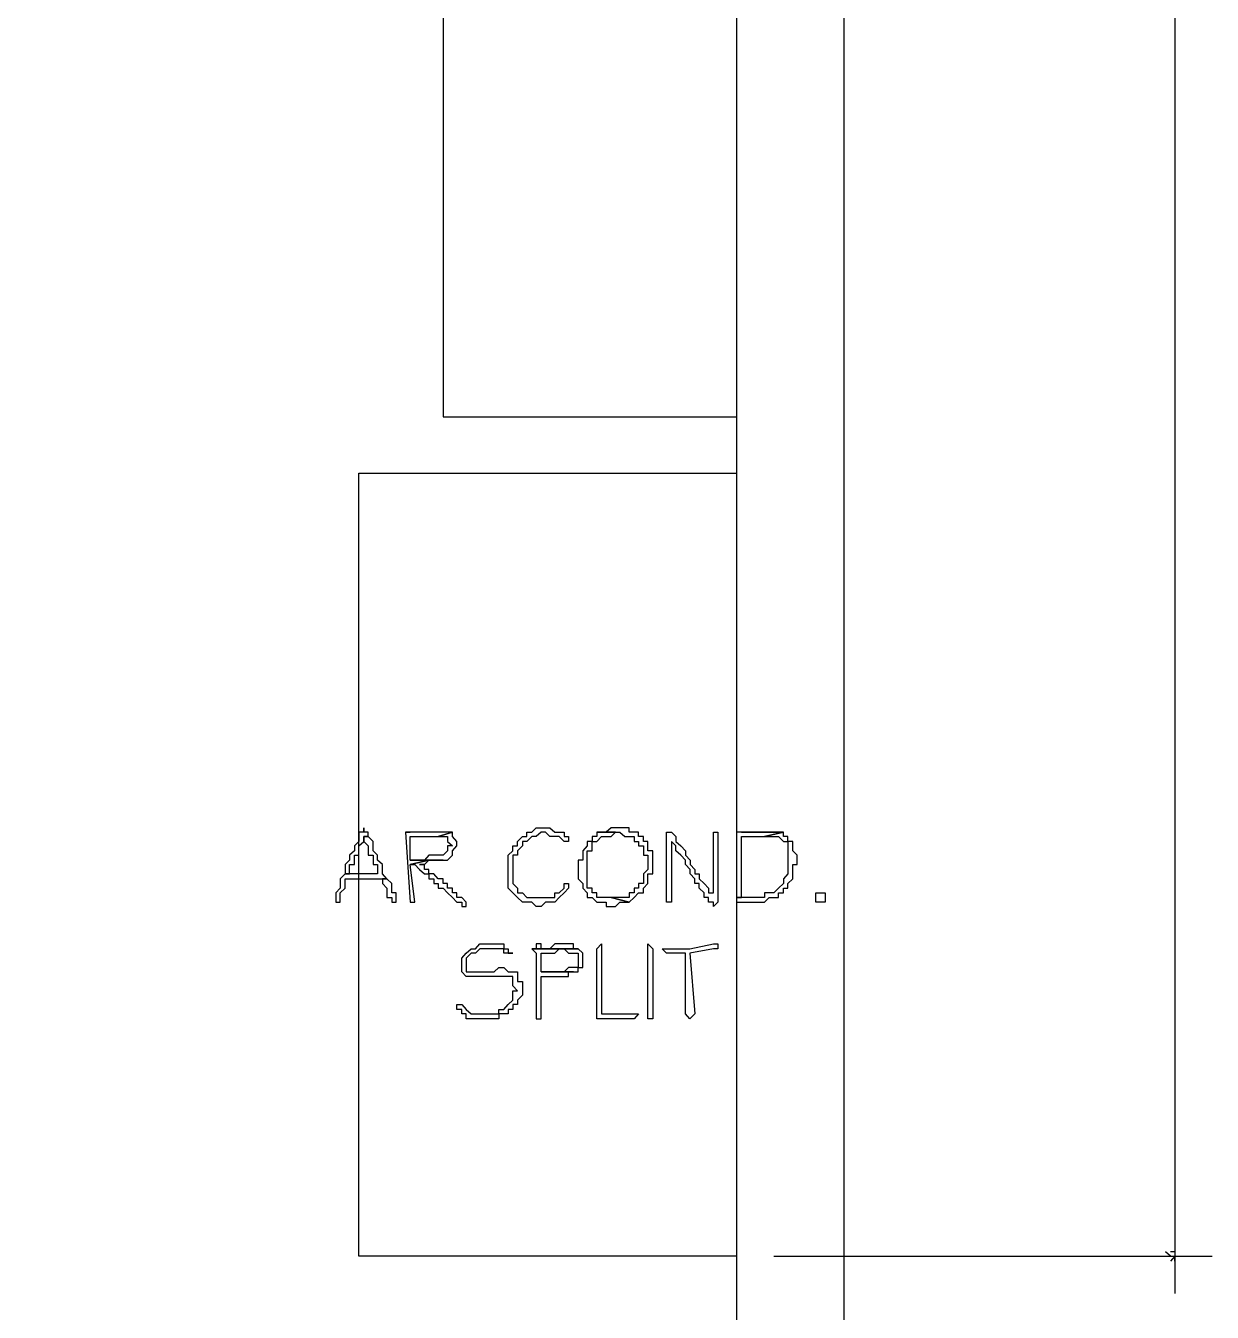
# Model space of a CAD drawing. Header units: millimetres. Extents: x -518.8 to -461.2, y 3.5 to 44.2.
# Drawn here: x -469.501 to -467.88, y 25.572 to 27.329 of the extents above; entities that cross this region are included whole.
import ezdxf

# ---------------------------------------------------------------- set-up
doc = ezdxf.new("R2010")
doc.units = ezdxf.units.MM
doc.header["$MEASUREMENT"] = 0
for name, color, linetype in [('10', 10, 'Continuous'), ('151', 151, 'Continuous'), ('6', 6, 'Continuous'), ('8', 8, 'Continuous'), ('MYSOLIDS', 7, 'Continuous')]:
    doc.layers.add(name, color=color, linetype=linetype)

msp = doc.modelspace()

# ---------------------------------------------------------------- linework, layer by layer
at = {"layer": '10'}
for points in [[(-468.3835, 30.6142), (-468.3835, 23.1406)], [(-472.5406, 30.4609), (-468.5301, 30.4609), (-468.5301, 25.4954)]]:
    msp.add_lwpolyline(points, dxfattribs=at)
at = {"layer": '151'}
msp.add_lwpolyline([(-468.5301, 25.6488), (-469.0459, 25.6488), (-469.0459, 26.718), (-468.5301, 26.718), (-468.5301, 25.6488)], dxfattribs=at)
at = {"layer": '6'}
msp.add_lwpolyline([(-471.4587, 30.4609), (-471.4587, 30.0601), (-468.9308, 30.0601), (-468.9308, 30.0601), (-468.9308, 26.7947), (-468.5301, 26.7947)], dxfattribs=at)
at = {"layer": '8'}
for points in [[(-467.9316, 30.512), (-467.9316, 25.5977)], [(-468.479, 25.6488), (-467.8805, 25.6488)], [(-467.9376, 25.6488), (-467.9444, 25.6548)], [(-467.9316, 25.6548), (-467.9316, 25.6548), (-467.9316, 25.6548), (-467.9376, 25.6548)], [(-467.9316, 25.6488), (-467.9376, 25.6421)], [(-467.9316, 25.6421), (-467.9316, 25.6488)]]:
    msp.add_lwpolyline(points, dxfattribs=at)
at = {"layer": 'MYSOLIDS'}
for points in [[(-469.0391, 26.2338), (-469.0391, 26.2338), (-469.0391, 26.2278), (-469.0391, 26.2278), (-469.0459, 26.2278), (-469.0459, 26.2218), (-469.0459, 26.215), (-469.0519, 26.209), (-469.0519, 26.2022), (-469.0587, 26.1962), (-469.0587, 26.1962), (-469.0587, 26.1894), (-469.0587, 26.1894), (-469.0647, 26.1834), (-469.0647, 26.1766), (-469.0647, 26.1766), (-469.0647, 26.1706), (-469.0587, 26.1706), (-469.0587, 26.1706), (-469.0587, 26.1766), (-469.0587, 26.1834), (-469.0519, 26.1834), (-469.0519, 26.1894), (-469.0519, 26.1894), (-469.0519, 26.1962), (-469.0459, 26.1962), (-469.0459, 26.2022), (-469.0459, 26.209), (-469.0459, 26.209), (-469.0391, 26.215), (-469.0391, 26.2218), (-469.0331, 26.2218), (-469.0331, 26.2278), (-469.0391, 26.2278), (-469.0391, 26.2338), (-469.0391, 26.2338)], [(-468.791, 26.2278), (-468.797, 26.2278), (-468.8038, 26.2218), (-468.8038, 26.2218), (-468.8098, 26.2218), (-468.8098, 26.2218), (-468.8166, 26.215), (-468.8226, 26.215), (-468.8226, 26.209), (-468.8226, 26.209), (-468.8293, 26.2022), (-468.8293, 26.2022), (-468.8293, 26.1962), (-468.8354, 26.1962), (-468.8354, 26.1894), (-468.8354, 26.1894), (-468.8354, 26.1834), (-468.8354, 26.1766), (-468.8354, 26.1766), (-468.8354, 26.1706), (-468.8354, 26.1639), (-468.8354, 26.1578), (-468.8354, 26.1578), (-468.8293, 26.1511), (-468.8293, 26.1511), (-468.8293, 26.1451), (-468.8226, 26.1451), (-468.8166, 26.1383), (-468.8166, 26.1383), (-468.8098, 26.1383), (-468.8038, 26.1383), (-468.8038, 26.1383), (-468.797, 26.1383), (-468.797, 26.1383), (-468.791, 26.1383), (-468.785, 26.1383), (-468.785, 26.1383), (-468.7782, 26.1383), (-468.7782, 26.1451), (-468.7722, 26.1451), (-468.7722, 26.1451), (-468.7654, 26.1511), (-468.7654, 26.1511), (-468.7654, 26.1578), (-468.7594, 26.1578), (-468.7594, 26.1578), (-468.7594, 26.1578), (-468.7594, 26.1511), (-468.7594, 26.1511), (-468.7594, 26.1511), (-468.7594, 26.1511), (-468.7654, 26.1451), (-468.7654, 26.1451), (-468.7722, 26.1383), (-468.7722, 26.1383), (-468.7782, 26.1323), (-468.7782, 26.1323), (-468.7782, 26.1323), (-468.785, 26.1323), (-468.791, 26.1323), (-468.797, 26.1263), (-468.797, 26.1263), (-468.797, 26.1263), (-468.8038, 26.1263), (-468.8098, 26.1323), (-468.8166, 26.1323), (-468.8166, 26.1323), (-468.8226, 26.1323), (-468.8293, 26.1383), (-468.8293, 26.1383), (-468.8293, 26.1383), (-468.8354, 26.1451), (-468.8354, 26.1451), (-468.8421, 26.1511), (-468.8421, 26.1578), (-468.8421, 26.1578), (-468.8421, 26.1639), (-468.8421, 26.1706), (-468.8421, 26.1706), (-468.8421, 26.1766), (-468.8421, 26.1834), (-468.8421, 26.1894), (-468.8421, 26.1894), (-468.8421, 26.1962), (-468.8354, 26.2022), (-468.8354, 26.2022), (-468.8354, 26.209), (-468.8293, 26.209), (-468.8293, 26.215), (-468.8293, 26.215), (-468.8226, 26.2218), (-468.8166, 26.2218), (-468.8166, 26.2278), (-468.8098, 26.2278), (-468.8098, 26.2278), (-468.8038, 26.2338), (-468.797, 26.2338), (-468.791, 26.2338), (-468.791, 26.2338), (-468.785, 26.2338), (-468.785, 26.2338), (-468.7782, 26.2278), (-468.7722, 26.2278), (-468.7722, 26.2278), (-468.7654, 26.2278), (-468.7654, 26.2218), (-468.7594, 26.2218), (-468.7594, 26.215), (-468.7594, 26.215), (-468.7594, 26.215), (-468.7594, 26.215), (-468.7594, 26.215), (-468.7594, 26.215), (-468.7654, 26.215), (-468.7654, 26.215), (-468.7654, 26.215), (-468.7654, 26.215), (-468.7722, 26.2218), (-468.7782, 26.2218), (-468.7782, 26.2218), (-468.785, 26.2218), (-468.791, 26.2278), (-468.791, 26.2278), (-468.791, 26.2278), (-468.791, 26.2278), (-468.791, 26.2278)], [(-468.6955, 26.2338), (-468.6955, 26.2338), (-468.6955, 26.2338), (-468.7015, 26.2338), (-468.7083, 26.2278), (-468.7143, 26.2278), (-468.7143, 26.2278), (-468.7211, 26.2278), (-468.6955, 26.2278), (-468.6955, 26.2278), (-468.6895, 26.2278), (-468.6827, 26.2218), (-468.6767, 26.2218), (-468.6767, 26.2218), (-468.6699, 26.2218), (-468.6699, 26.215), (-468.6639, 26.215), (-468.6639, 26.215), (-468.6639, 26.209), (-468.6572, 26.209), (-468.6572, 26.2022), (-468.6572, 26.1962), (-468.6511, 26.1962), (-468.6511, 26.1894), (-468.6511, 26.1834), (-468.6511, 26.1834), (-468.6511, 26.1766), (-468.6511, 26.1766), (-468.6572, 26.1706), (-468.6572, 26.1639), (-468.6572, 26.1639), (-468.6572, 26.1578), (-468.6639, 26.1578), (-468.6639, 26.1511), (-468.6699, 26.1511), (-468.6699, 26.1451), (-468.6767, 26.1451), (-468.6767, 26.1383), (-468.6827, 26.1383), (-468.6895, 26.1383), (-468.6895, 26.1383), (-468.6955, 26.1383), (-468.7015, 26.1383), (-468.6767, 26.1323), (-468.6699, 26.1383), (-468.6699, 26.1383), (-468.6639, 26.1451), (-468.6639, 26.1451), (-468.6572, 26.1451), (-468.6572, 26.1511), (-468.6572, 26.1511), (-468.6511, 26.1578), (-468.6511, 26.1639), (-468.6511, 26.1639), (-468.6511, 26.1706), (-468.6444, 26.1706), (-468.6444, 26.1766), (-468.6444, 26.1834), (-468.6444, 26.1834), (-468.6444, 26.1894), (-468.6444, 26.1894), (-468.6444, 26.1962), (-468.6444, 26.2022), (-468.6511, 26.2022), (-468.6511, 26.209), (-468.6511, 26.215), (-468.6572, 26.215), (-468.6572, 26.2218), (-468.6572, 26.2218), (-468.6639, 26.2218), (-468.6639, 26.2278), (-468.6699, 26.2278), (-468.6767, 26.2278), (-468.6767, 26.2338), (-468.6827, 26.2338), (-468.6895, 26.2338), (-468.6955, 26.2338), (-468.6955, 26.2338)], [(-469.0331, 26.2218), (-469.0391, 26.2218), (-469.0391, 26.2218), (-469.0391, 26.215), (-469.0331, 26.209), (-469.0331, 26.209), (-469.0331, 26.2022), (-469.0331, 26.1962), (-469.0263, 26.1962), (-469.0263, 26.1894), (-469.0263, 26.1834), (-469.0203, 26.1834), (-469.0203, 26.1766), (-469.0203, 26.1706), (-469.0587, 26.1706), (-469.0647, 26.1706), (-469.0714, 26.1639), (-469.0714, 26.1578), (-469.0714, 26.1578), (-469.0714, 26.1511), (-469.0714, 26.1511), (-469.0775, 26.1451), (-469.0775, 26.1383), (-469.0775, 26.1383), (-469.0775, 26.1323), (-469.0775, 26.1323), (-469.0775, 26.1323), (-469.0775, 26.1323), (-469.0714, 26.1323), (-469.0714, 26.1383), (-469.0714, 26.1451), (-469.0714, 26.1451), (-469.0647, 26.1511), (-469.0647, 26.1578), (-469.0647, 26.1578), (-469.0647, 26.1639), (-469.0136, 26.1639), (-469.0075, 26.1639), (-469.0136, 26.1706), (-469.0136, 26.1766), (-469.0136, 26.1766), (-469.0136, 26.1834), (-469.0203, 26.1894), (-469.0203, 26.1894), (-469.0203, 26.1962), (-469.0203, 26.1962), (-469.0263, 26.2022), (-469.0263, 26.209), (-469.0263, 26.209), (-469.0263, 26.209), (-469.0263, 26.215), (-469.0331, 26.2218), (-469.0331, 26.2218), (-469.0331, 26.2218)], [(-468.9376, 26.2278), (-468.9376, 26.2278), (-468.9436, 26.2278), (-468.9504, 26.2278), (-468.9564, 26.2278), (-468.9564, 26.2278), (-468.9564, 26.2278), (-468.9632, 26.2278), (-468.9692, 26.2278), (-468.976, 26.2278), (-468.982, 26.2278), (-468.976, 26.1323), (-468.976, 26.1323), (-468.976, 26.1323), (-468.9692, 26.1323), (-468.9692, 26.1323), (-468.9692, 26.1323), (-468.976, 26.1834), (-468.9504, 26.1894), (-468.9436, 26.1894), (-468.9436, 26.1894), (-468.9376, 26.1894), (-468.9308, 26.1894), (-468.9308, 26.1894), (-468.976, 26.1894), (-468.976, 26.2218), (-468.9692, 26.2218), (-468.9692, 26.2218), (-468.9632, 26.2218), (-468.9564, 26.2218), (-468.9564, 26.2218), (-468.9504, 26.2218), (-468.9436, 26.2218), (-468.9376, 26.2218), (-468.9181, 26.2278), (-468.9248, 26.2278), (-468.9248, 26.2278), (-468.9308, 26.2278), (-468.9376, 26.2278), (-468.9376, 26.2278), (-468.9376, 26.2278)], [(-468.976, 26.2278), (-468.982, 26.2278), (-468.982, 26.2278), (-468.976, 26.2278), (-468.976, 26.2278), (-468.976, 26.2278), (-468.976, 26.2278)], [(-468.9181, 26.2278), (-468.9376, 26.2218), (-468.9376, 26.2218), (-468.9308, 26.2218), (-468.9308, 26.2218), (-468.9248, 26.2218), (-468.9248, 26.2218), (-468.9248, 26.215), (-468.9181, 26.209), (-468.9248, 26.209), (-468.9248, 26.2022), (-468.9248, 26.2022), (-468.9308, 26.1962), (-468.9308, 26.1962), (-468.9376, 26.1962), (-468.9376, 26.1962), (-468.9436, 26.1962), (-468.9436, 26.1962), (-468.9504, 26.1962), (-468.9564, 26.1894), (-468.9632, 26.1894), (-468.9692, 26.1894), (-468.976, 26.1894), (-468.9308, 26.1894), (-468.9248, 26.1894), (-468.9248, 26.1894), (-468.9181, 26.1962), (-468.9181, 26.1962), (-468.9181, 26.2022), (-468.9121, 26.209), (-468.9121, 26.209), (-468.9121, 26.215), (-468.9181, 26.2218), (-468.9181, 26.2218), (-468.9181, 26.2278), (-468.9181, 26.2278)], [(-468.7211, 26.2278), (-468.7211, 26.2218), (-468.7271, 26.2218), (-468.7271, 26.215), (-468.7339, 26.215), (-468.7339, 26.215), (-468.7339, 26.209), (-468.7399, 26.2022), (-468.7399, 26.2022), (-468.7399, 26.1962), (-468.7399, 26.1894), (-468.7466, 26.1894), (-468.7466, 26.1834), (-468.7466, 26.1766), (-468.7466, 26.1766), (-468.7466, 26.1706), (-468.7466, 26.1639), (-468.7399, 26.1578), (-468.7399, 26.1578), (-468.7399, 26.1511), (-468.7399, 26.1511), (-468.7339, 26.1451), (-468.7339, 26.1383), (-468.7271, 26.1383), (-468.7271, 26.1383), (-468.7211, 26.1323), (-468.7211, 26.1323), (-468.7143, 26.1323), (-468.7083, 26.1323), (-468.7083, 26.1263), (-468.7015, 26.1263), (-468.7015, 26.1263), (-468.6955, 26.1263), (-468.6895, 26.1323), (-468.6827, 26.1323), (-468.6827, 26.1323), (-468.6827, 26.1323), (-468.6767, 26.1323), (-468.7015, 26.1383), (-468.7015, 26.1383), (-468.7083, 26.1383), (-468.7143, 26.1383), (-468.7143, 26.1383), (-468.7211, 26.1383), (-468.7211, 26.1451), (-468.7271, 26.1451), (-468.7271, 26.1451), (-468.7271, 26.1511), (-468.7339, 26.1511), (-468.7339, 26.1578), (-468.7339, 26.1639), (-468.7339, 26.1639), (-468.7339, 26.1706), (-468.7339, 26.1766), (-468.7339, 26.1766), (-468.7339, 26.1834), (-468.7339, 26.1894), (-468.7339, 26.1962), (-468.7339, 26.1962), (-468.7339, 26.2022), (-468.7271, 26.2022), (-468.7271, 26.209), (-468.7271, 26.215), (-468.7211, 26.215), (-468.7211, 26.215), (-468.7143, 26.2218), (-468.7143, 26.2218), (-468.7083, 26.2218), (-468.7015, 26.2218), (-468.6955, 26.2278), (-468.6955, 26.2278), (-468.7211, 26.2278), (-468.7211, 26.2278)], [(-468.6188, 26.215), (-468.6188, 26.1323), (-468.6188, 26.1323), (-468.6188, 26.1323), (-468.6188, 26.1323), (-468.6188, 26.1323), (-468.6256, 26.1323), (-468.6256, 26.1323), (-468.6256, 26.1323), (-468.6256, 26.1323), (-468.6256, 26.2218), (-468.6256, 26.2278), (-468.6256, 26.2278), (-468.6188, 26.2278), (-468.6188, 26.2278), (-468.6188, 26.2278), (-468.6188, 26.2278), (-468.6128, 26.2218), (-468.6128, 26.2218), (-468.6128, 26.2218), (-468.6128, 26.215), (-468.606, 26.209), (-468.606, 26.209), (-468.6, 26.2022), (-468.6, 26.1962), (-468.6, 26.1962), (-468.5933, 26.1894), (-468.5933, 26.1894), (-468.5933, 26.1834), (-468.5872, 26.1766), (-468.5872, 26.1766), (-468.5872, 26.1706), (-468.5812, 26.1706), (-468.5812, 26.1639), (-468.5745, 26.1578), (-468.5745, 26.1578), (-468.5684, 26.1511), (-468.5684, 26.1511), (-468.5684, 26.1451), (-468.5617, 26.1451), (-468.5617, 26.1451), (-468.5617, 26.1511), (-468.5617, 26.1511), (-468.5617, 26.1578), (-468.5617, 26.1639), (-468.5617, 26.1706), (-468.5617, 26.1706), (-468.5617, 26.1766), (-468.5617, 26.1766), (-468.5617, 26.1834), (-468.5617, 26.1894), (-468.5617, 26.1962), (-468.5617, 26.1962), (-468.5617, 26.2022), (-468.5617, 26.2022), (-468.5617, 26.209), (-468.5617, 26.215), (-468.5617, 26.2218), (-468.5617, 26.2278), (-468.5617, 26.2278), (-468.5617, 26.2278), (-468.5617, 26.2278), (-468.5617, 26.2278), (-468.5617, 26.2278), (-468.5557, 26.2278), (-468.5557, 26.2278), (-468.5557, 26.2278), (-468.5557, 26.2278), (-468.5557, 26.2218), (-468.5557, 26.2218), (-468.5557, 26.215), (-468.5557, 26.215), (-468.5557, 26.209), (-468.5557, 26.2022), (-468.5557, 26.1962), (-468.5557, 26.1962), (-468.5557, 26.1894), (-468.5557, 26.1834), (-468.5557, 26.1766), (-468.5557, 26.1766), (-468.5557, 26.1766), (-468.5557, 26.1706), (-468.5557, 26.1639), (-468.5557, 26.1578), (-468.5557, 26.1578), (-468.5557, 26.1511), (-468.5557, 26.1451), (-468.5557, 26.1383), (-468.5557, 26.1383), (-468.5557, 26.1323), (-468.5557, 26.1323), (-468.5557, 26.1323), (-468.5557, 26.1323), (-468.5617, 26.1263), (-468.5617, 26.1263), (-468.5617, 26.1323), (-468.5617, 26.1323), (-468.5684, 26.1323), (-468.5684, 26.1383), (-468.5745, 26.1383), (-468.5745, 26.1451), (-468.5812, 26.1511), (-468.5812, 26.1578), (-468.5872, 26.1578), (-468.5872, 26.1639), (-468.5872, 26.1639), (-468.5933, 26.1706), (-468.5933, 26.1766), (-468.5933, 26.1766), (-468.6, 26.1834), (-468.6, 26.1834), (-468.6, 26.1894), (-468.606, 26.1962), (-468.606, 26.1962), (-468.6128, 26.2022), (-468.6128, 26.209), (-468.6188, 26.215), (-468.6188, 26.215), (-468.6188, 26.215), (-468.6188, 26.215), (-468.6188, 26.215)], [(-468.4662, 26.2278), (-468.4918, 26.2218), (-468.4918, 26.2218), (-468.4857, 26.2218), (-468.479, 26.2218), (-468.479, 26.2218), (-468.473, 26.2218), (-468.4662, 26.215), (-468.4662, 26.215), (-468.4662, 26.215), (-468.4602, 26.215), (-468.4602, 26.209), (-468.4602, 26.2022), (-468.4602, 26.2022), (-468.4602, 26.1962), (-468.4602, 26.1894), (-468.4602, 26.1834), (-468.4602, 26.1834), (-468.4602, 26.1766), (-468.4602, 26.1706), (-468.4602, 26.1706), (-468.4662, 26.1639), (-468.4662, 26.1639), (-468.4662, 26.1578), (-468.473, 26.1511), (-468.473, 26.1511), (-468.479, 26.1451), (-468.479, 26.1451), (-468.4857, 26.1451), (-468.4918, 26.1451), (-468.4918, 26.1383), (-468.4978, 26.1383), (-468.4978, 26.1383), (-468.5045, 26.1383), (-468.5045, 26.1383), (-468.5105, 26.1383), (-468.5173, 26.1383), (-468.5233, 26.1383), (-468.5301, 26.1383), (-468.5301, 26.1323), (-468.5301, 26.1323), (-468.5301, 26.1323), (-468.5233, 26.1323), (-468.5173, 26.1323), (-468.5173, 26.1323), (-468.5105, 26.1323), (-468.5045, 26.1323), (-468.4978, 26.1323), (-468.4978, 26.1323), (-468.4918, 26.1323), (-468.4918, 26.1323), (-468.4857, 26.1383), (-468.479, 26.1383), (-468.479, 26.1383), (-468.473, 26.1383), (-468.473, 26.1451), (-468.4662, 26.1451), (-468.4662, 26.1511), (-468.4602, 26.1511), (-468.4602, 26.1578), (-468.4602, 26.1578), (-468.4534, 26.1639), (-468.4534, 26.1639), (-468.4534, 26.1706), (-468.4534, 26.1766), (-468.4534, 26.1834), (-468.4474, 26.1834), (-468.4474, 26.1894), (-468.4474, 26.1894), (-468.4474, 26.1962), (-468.4534, 26.2022), (-468.4534, 26.209), (-468.4534, 26.209), (-468.4534, 26.215), (-468.4602, 26.215), (-468.4602, 26.2218), (-468.4602, 26.2218), (-468.4662, 26.2218), (-468.4662, 26.2278), (-468.4662, 26.2278)], [(-468.5233, 26.2278), (-468.5301, 26.2278), (-468.5301, 26.2278), (-468.5301, 26.2218), (-468.5301, 26.2218), (-468.5301, 26.215), (-468.5301, 26.209), (-468.5301, 26.209), (-468.5301, 26.2022), (-468.5301, 26.1962), (-468.5301, 26.1894), (-468.5301, 26.1894), (-468.5301, 26.1834), (-468.5301, 26.1766), (-468.5301, 26.1706), (-468.5301, 26.1706), (-468.5301, 26.1639), (-468.5301, 26.1578), (-468.5301, 26.1511), (-468.5301, 26.1511), (-468.5301, 26.1451), (-468.5301, 26.1383), (-468.5301, 26.1383), (-468.5233, 26.1383), (-468.5233, 26.1383), (-468.5233, 26.1451), (-468.5233, 26.1511), (-468.5233, 26.1511), (-468.5233, 26.1578), (-468.5233, 26.1639), (-468.5233, 26.1706), (-468.5233, 26.1706), (-468.5233, 26.1766), (-468.5233, 26.1766), (-468.5233, 26.1834), (-468.5233, 26.1894), (-468.5233, 26.1962), (-468.5233, 26.1962), (-468.5233, 26.2022), (-468.5233, 26.209), (-468.5233, 26.209), (-468.5233, 26.215), (-468.5233, 26.2218), (-468.5233, 26.2218), (-468.5173, 26.2218), (-468.5105, 26.2218), (-468.5045, 26.2218), (-468.5045, 26.2218), (-468.4978, 26.2218), (-468.4978, 26.2218), (-468.4918, 26.2218), (-468.4662, 26.2278), (-468.473, 26.2278), (-468.5233, 26.2278), (-468.5233, 26.2278), (-468.5233, 26.2278), (-468.5233, 26.2278)], [(-468.4918, 26.2278), (-468.4918, 26.2278), (-468.4978, 26.2278), (-468.5045, 26.2278), (-468.5045, 26.2278), (-468.5105, 26.2278), (-468.5105, 26.2278), (-468.5173, 26.2278), (-468.5233, 26.2278), (-468.473, 26.2278), (-468.473, 26.2278), (-468.479, 26.2278), (-468.4857, 26.2278), (-468.4918, 26.2278), (-468.4918, 26.2278)], [(-468.9504, 26.1894), (-468.976, 26.1834), (-468.9692, 26.1834), (-468.9632, 26.1766), (-468.9632, 26.1766), (-468.9564, 26.1706), (-468.9504, 26.1706), (-468.9504, 26.1639), (-468.9436, 26.1639), (-468.9436, 26.1578), (-468.9376, 26.1578), (-468.9376, 26.1511), (-468.9308, 26.1511), (-468.9308, 26.1511), (-468.9248, 26.1451), (-468.9248, 26.1451), (-468.9248, 26.1451), (-468.9181, 26.1383), (-468.9121, 26.1323), (-468.9053, 26.1323), (-468.9053, 26.1263), (-468.8993, 26.1263), (-468.8993, 26.1263), (-468.8993, 26.1263), (-468.8993, 26.1323), (-468.8993, 26.1323), (-468.8993, 26.1323), (-468.9053, 26.1383), (-468.9053, 26.1383), (-468.9053, 26.1383), (-468.9121, 26.1383), (-468.9121, 26.1451), (-468.9181, 26.1451), (-468.9181, 26.1511), (-468.9248, 26.1511), (-468.9248, 26.1578), (-468.9308, 26.1578), (-468.9308, 26.1639), (-468.9376, 26.1639), (-468.9376, 26.1639), (-468.9436, 26.1706), (-468.9504, 26.1706), (-468.9504, 26.1766), (-468.9564, 26.1766), (-468.9564, 26.1834), (-468.9632, 26.1834), (-468.9632, 26.1834), (-468.9564, 26.1834), (-468.9504, 26.1894), (-468.9504, 26.1894)], [(-469.0075, 26.1639), (-469.0136, 26.1639), (-469.0136, 26.1639), (-469.0136, 26.1578), (-469.0136, 26.1578), (-469.0075, 26.1511), (-469.0075, 26.1451), (-469.0075, 26.1383), (-469.0008, 26.1383), (-469.0008, 26.1323), (-468.9948, 26.1323), (-468.9948, 26.1323), (-468.9948, 26.1323), (-468.9948, 26.1323), (-468.9948, 26.1383), (-468.9948, 26.1451), (-469.0008, 26.1451), (-469.0008, 26.1511), (-469.0008, 26.1578), (-469.0075, 26.1639), (-469.0075, 26.1639), (-469.0075, 26.1639)], [(-468.4151, 26.1323), (-468.4218, 26.1323), (-468.4218, 26.1323), (-468.4218, 26.1383), (-468.4218, 26.1383), (-468.4218, 26.1383), (-468.4218, 26.1451), (-468.4151, 26.1451), (-468.4151, 26.1451), (-468.409, 26.1451), (-468.409, 26.1451), (-468.409, 26.1383), (-468.409, 26.1383), (-468.409, 26.1323), (-468.4151, 26.1323), (-468.4151, 26.1323), (-468.4151, 26.1323), (-468.4151, 26.1323), (-468.4151, 26.1323), (-468.4151, 26.1323)], [(-468.8421, 26.0624), (-468.8421, 26.0624), (-468.8421, 26.0624), (-468.8481, 26.0624), (-468.8481, 26.0624), (-468.8481, 26.0684), (-468.8549, 26.0684), (-468.8549, 26.0684), (-468.8609, 26.0684), (-468.8609, 26.0684), (-468.8677, 26.0684), (-468.8737, 26.0684), (-468.8805, 26.0684), (-468.8805, 26.0684), (-468.8865, 26.0624), (-468.8925, 26.0624), (-468.8925, 26.0624), (-468.8993, 26.0556), (-468.8993, 26.0496), (-468.8993, 26.0496), (-468.8993, 26.0496), (-468.8993, 26.0428), (-468.8993, 26.0368), (-468.8925, 26.0368), (-468.8865, 26.0368), (-468.8865, 26.0368), (-468.8865, 26.0368), (-468.8805, 26.0368), (-468.8737, 26.0368), (-468.8677, 26.0368), (-468.8677, 26.0368), (-468.8609, 26.0368), (-468.8549, 26.0428), (-468.8549, 26.0428), (-468.8481, 26.0428), (-468.8481, 26.0428), (-468.8421, 26.0368), (-468.8354, 26.0368), (-468.8354, 26.0368), (-468.8293, 26.0368), (-468.8293, 26.0308), (-468.8293, 26.024), (-468.8226, 26.024), (-468.8226, 26.018), (-468.8226, 26.018), (-468.8226, 26.0112), (-468.8226, 26.0052), (-468.8293, 25.9985), (-468.8293, 25.9985), (-468.8293, 25.9924), (-468.8354, 25.9924), (-468.8354, 25.9857), (-468.8421, 25.9857), (-468.8421, 25.9857), (-468.8421, 25.9797), (-468.8481, 25.9797), (-468.8549, 25.9797), (-468.8549, 25.9729), (-468.8609, 25.9729), (-468.8677, 25.9729), (-468.8677, 25.9729), (-468.8737, 25.9729), (-468.8805, 25.9729), (-468.8805, 25.9729), (-468.8865, 25.9729), (-468.8925, 25.9729), (-468.8925, 25.9729), (-468.8993, 25.9729), (-468.8993, 25.9797), (-468.9053, 25.9797), (-468.9053, 25.9857), (-468.9121, 25.9857), (-468.9121, 25.9857), (-468.9121, 25.9924), (-468.9121, 25.9924), (-468.9053, 25.9924), (-468.9053, 25.9924), (-468.9053, 25.9924), (-468.9053, 25.9924), (-468.8993, 25.9857), (-468.8993, 25.9857), (-468.8993, 25.9857), (-468.8925, 25.9797), (-468.8925, 25.9797), (-468.8925, 25.9797), (-468.8865, 25.9797), (-468.8805, 25.9797), (-468.8737, 25.9797), (-468.8737, 25.9797), (-468.8677, 25.9797), (-468.8609, 25.9797), (-468.8549, 25.9797), (-468.8549, 25.9857), (-468.8481, 25.9857), (-468.8481, 25.9857), (-468.8481, 25.9857), (-468.8421, 25.9924), (-468.8421, 25.9924), (-468.8354, 25.9985), (-468.8354, 26.0052), (-468.8354, 26.0052), (-468.8354, 26.0112), (-468.8293, 26.0112), (-468.8354, 26.018), (-468.8354, 26.024), (-468.8354, 26.0308), (-468.8354, 26.0308), (-468.8421, 26.0308), (-468.8421, 26.0308), (-468.8481, 26.0308), (-468.8481, 26.0308), (-468.8549, 26.0308), (-468.8609, 26.0308), (-468.8609, 26.0308), (-468.8677, 26.0308), (-468.8737, 26.0308), (-468.8805, 26.0308), (-468.8865, 26.0308), (-468.8865, 26.0308), (-468.8925, 26.0308), (-468.8993, 26.0308), (-468.8993, 26.0308), (-468.8993, 26.0308), (-468.9053, 26.0368), (-468.9053, 26.0428), (-468.9053, 26.0428), (-468.9053, 26.0428), (-468.9053, 26.0496), (-468.9053, 26.0556), (-468.9053, 26.0556), (-468.8993, 26.0624), (-468.8993, 26.0624), (-468.8925, 26.0684), (-468.8925, 26.0684), (-468.8865, 26.0684), (-468.8805, 26.0751), (-468.8805, 26.0751), (-468.8737, 26.0751), (-468.8677, 26.0751), (-468.8609, 26.0751), (-468.8609, 26.0751), (-468.8609, 26.0751), (-468.8549, 26.0751), (-468.8481, 26.0751), (-468.8481, 26.0684), (-468.8421, 26.0684), (-468.8421, 26.0624), (-468.8354, 26.0624), (-468.8421, 26.0624), (-468.8421, 26.0624), (-468.8421, 26.0624), (-468.8421, 26.0624), (-468.8421, 26.0624), (-468.8421, 26.0624), (-468.8421, 26.0624)], [(-468.797, 26.0751), (-468.8038, 26.0751), (-468.8038, 26.0684), (-468.8038, 26.0684), (-468.8098, 26.0684), (-468.7654, 26.0684), (-468.7654, 26.0684), (-468.7594, 26.0624), (-468.7527, 26.0624), (-468.7527, 26.0624), (-468.7466, 26.0624), (-468.7466, 26.0556), (-468.7466, 26.0556), (-468.7466, 26.0556), (-468.7466, 26.0496), (-468.7466, 26.0428), (-468.7527, 26.0428), (-468.7594, 26.0428), (-468.7594, 26.0428), (-468.7594, 26.0428), (-468.7654, 26.0368), (-468.7722, 26.0368), (-468.7722, 26.0368), (-468.7782, 26.0368), (-468.785, 26.0368), (-468.791, 26.0368), (-468.797, 26.0368), (-468.7527, 26.0368), (-468.7466, 26.0368), (-468.7466, 26.0428), (-468.7399, 26.0428), (-468.7399, 26.0496), (-468.7399, 26.0496), (-468.7399, 26.0556), (-468.7399, 26.0556), (-468.7399, 26.0624), (-468.7399, 26.0624), (-468.7466, 26.0684), (-468.7466, 26.0684), (-468.797, 26.0684), (-468.797, 26.0751), (-468.797, 26.0751), (-468.797, 26.0751)], [(-468.7654, 26.0751), (-468.7654, 26.0751), (-468.7722, 26.0751), (-468.7782, 26.0751), (-468.785, 26.0684), (-468.785, 26.0684), (-468.791, 26.0684), (-468.797, 26.0684), (-468.7466, 26.0684), (-468.7527, 26.0684), (-468.7527, 26.0751), (-468.7594, 26.0751), (-468.7654, 26.0751), (-468.7654, 26.0751)], [(-468.7143, 25.9797), (-468.7083, 25.9797), (-468.7015, 25.9797), (-468.6955, 25.9797), (-468.6955, 25.9797), (-468.6895, 25.9797), (-468.6895, 25.9797), (-468.6827, 25.9797), (-468.6767, 25.9797), (-468.6699, 25.9797), (-468.6699, 25.9797), (-468.6699, 25.9797), (-468.6699, 25.9797), (-468.6639, 25.9797), (-468.6639, 25.9797), (-468.6699, 25.9729), (-468.6699, 25.9729), (-468.6767, 25.9729), (-468.6827, 25.9729), (-468.6827, 25.9729), (-468.6827, 25.9729), (-468.6895, 25.9729), (-468.6955, 25.9729), (-468.7015, 25.9729), (-468.7015, 25.9729), (-468.7083, 25.9729), (-468.7143, 25.9729), (-468.7143, 25.9729), (-468.7143, 25.9729), (-468.7211, 25.9729), (-468.7211, 25.9729), (-468.7211, 25.9797), (-468.7211, 25.9797), (-468.7211, 25.9797), (-468.7211, 25.9797), (-468.7211, 25.9857), (-468.7211, 25.9924), (-468.7211, 25.9985), (-468.7211, 25.9985), (-468.7211, 26.0052), (-468.7211, 26.0112), (-468.7211, 26.0112), (-468.7211, 26.018), (-468.7211, 26.024), (-468.7211, 26.0308), (-468.7211, 26.0308), (-468.7211, 26.0368), (-468.7211, 26.0368), (-468.7211, 26.0428), (-468.7211, 26.0496), (-468.7211, 26.0556), (-468.7211, 26.0556), (-468.7211, 26.0624), (-468.7211, 26.0684), (-468.7211, 26.0684), (-468.7211, 26.0684), (-468.7211, 26.0684), (-468.7143, 26.0751), (-468.7143, 26.0751), (-468.7143, 26.0684), (-468.7143, 26.0684), (-468.7143, 26.0684), (-468.7143, 26.0684), (-468.7143, 26.0684), (-468.7143, 26.0624), (-468.7143, 26.0556), (-468.7143, 26.0496), (-468.7143, 26.0496), (-468.7143, 26.0428), (-468.7143, 26.0368), (-468.7143, 26.0368), (-468.7143, 26.0308), (-468.7143, 26.024), (-468.7143, 26.018), (-468.7143, 26.018), (-468.7143, 26.0112), (-468.7143, 26.0112), (-468.7143, 26.0052), (-468.7143, 25.9985), (-468.7143, 25.9985), (-468.7143, 25.9924), (-468.7143, 25.9924), (-468.7143, 25.9857), (-468.7143, 25.9797), (-468.7143, 25.9797), (-468.7143, 25.9797), (-468.7143, 25.9797), (-468.7143, 25.9797)], [(-468.6444, 26.0112), (-468.6444, 26.0112), (-468.6444, 26.0052), (-468.6444, 25.9985), (-468.6444, 25.9985), (-468.6444, 25.9924), (-468.6444, 25.9857), (-468.6444, 25.9797), (-468.6444, 25.9797), (-468.6444, 25.9797), (-468.6444, 25.9729), (-468.6444, 25.9729), (-468.6511, 25.9729), (-468.6511, 25.9729), (-468.6511, 25.9729), (-468.6511, 25.9729), (-468.6511, 25.9797), (-468.6511, 25.9797), (-468.6511, 25.9797), (-468.6511, 25.9797), (-468.6511, 25.9797), (-468.6511, 25.9857), (-468.6511, 25.9924), (-468.6511, 25.9924), (-468.6511, 25.9985), (-468.6511, 26.0052), (-468.6511, 26.0112), (-468.6511, 26.0112), (-468.6511, 26.018), (-468.6511, 26.024), (-468.6511, 26.0308), (-468.6511, 26.0308), (-468.6511, 26.0368), (-468.6511, 26.0428), (-468.6511, 26.0496), (-468.6511, 26.0496), (-468.6511, 26.0556), (-468.6511, 26.0624), (-468.6511, 26.0624), (-468.6511, 26.0684), (-468.6511, 26.0684), (-468.6511, 26.0684), (-468.6511, 26.0684), (-468.6511, 26.0684), (-468.6511, 26.0751), (-468.6511, 26.0751), (-468.6444, 26.0684), (-468.6444, 26.0684), (-468.6444, 26.0684), (-468.6444, 26.0684), (-468.6444, 26.0624), (-468.6444, 26.0624), (-468.6444, 26.0624), (-468.6444, 26.0556), (-468.6444, 26.0496), (-468.6444, 26.0428), (-468.6444, 26.0428), (-468.6444, 26.0368), (-468.6444, 26.0308), (-468.6444, 26.024), (-468.6444, 26.024), (-468.6444, 26.018), (-468.6444, 26.0112), (-468.6444, 26.0112), (-468.6444, 26.0112), (-468.6444, 26.0112)], [(-468.5617, 26.0751), (-468.5617, 26.0751), (-468.5557, 26.0751), (-468.5557, 26.0751), (-468.5557, 26.0684), (-468.5557, 26.0684), (-468.5557, 26.0684), (-468.5557, 26.0684), (-468.5617, 26.0684), (-468.5617, 26.0684), (-468.594, 26.0624), (-468.5872, 25.9797), (-468.594, 25.9729), (-468.594, 25.9729), (-468.594, 25.9729), (-468.594, 25.9729), (-468.594, 25.9729), (-468.594, 25.9729), (-468.6, 25.9797), (-468.6, 25.9797), (-468.6, 26.0624), (-468.6, 26.0624), (-468.606, 26.0624), (-468.6128, 26.0624), (-468.6188, 26.0624), (-468.6256, 26.0624), (-468.6256, 26.0624), (-468.6256, 26.0624), (-468.6256, 26.0624), (-468.6256, 26.0624), (-468.6316, 26.0684), (-468.6316, 26.0684), (-468.6316, 26.0684), (-468.6316, 26.0684), (-468.6256, 26.0684), (-468.6256, 26.0684), (-468.6188, 26.0684), (-468.6188, 26.0684), (-468.6128, 26.0684), (-468.606, 26.0684), (-468.606, 26.0684), (-468.6, 26.0684), (-468.594, 26.0684), (-468.5617, 26.0751), (-468.5617, 26.0751), (-468.5617, 26.0751)], [(-468.8098, 26.0684), (-468.8038, 26.0624), (-468.8038, 26.0624), (-468.8038, 26.0556), (-468.8038, 26.0556), (-468.8038, 26.0496), (-468.8038, 26.0428), (-468.8038, 26.0428), (-468.8038, 26.0368), (-468.8038, 26.0308), (-468.8038, 26.024), (-468.8038, 26.024), (-468.8038, 26.018), (-468.8038, 26.0112), (-468.8038, 26.0052), (-468.8038, 26.0052), (-468.8038, 25.9985), (-468.8038, 25.9924), (-468.8038, 25.9924), (-468.8038, 25.9857), (-468.8038, 25.9797), (-468.8038, 25.9797), (-468.8038, 25.9729), (-468.8038, 25.9729), (-468.797, 25.9729), (-468.797, 25.9797), (-468.797, 25.9797), (-468.797, 25.9857), (-468.797, 25.9857), (-468.797, 25.9924), (-468.797, 25.9985), (-468.797, 25.9985), (-468.797, 26.0052), (-468.797, 26.0112), (-468.797, 26.018), (-468.797, 26.018), (-468.797, 26.024), (-468.797, 26.024), (-468.797, 26.0308), (-468.791, 26.0308), (-468.791, 26.0308), (-468.785, 26.0308), (-468.7782, 26.0308), (-468.7722, 26.0308), (-468.7722, 26.0308), (-468.7654, 26.0308), (-468.7594, 26.0308), (-468.7594, 26.0368), (-468.7527, 26.0368), (-468.7527, 26.0368), (-468.797, 26.0368), (-468.797, 26.0368), (-468.797, 26.0428), (-468.797, 26.0428), (-468.797, 26.0496), (-468.797, 26.0556), (-468.797, 26.0624), (-468.797, 26.0624), (-468.791, 26.0624), (-468.785, 26.0624), (-468.785, 26.0624), (-468.7782, 26.0624), (-468.7782, 26.0624), (-468.7722, 26.0684), (-468.7722, 26.0684), (-468.7654, 26.0684), (-468.8098, 26.0684), (-468.8098, 26.0684)]]:
    msp.add_lwpolyline(points, dxfattribs=at)

doc.saveas('drawing.dxf')
